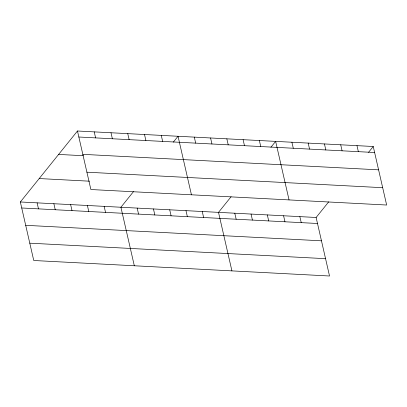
<?xml version="1.0" encoding="UTF-8"?>
<svg xmlns="http://www.w3.org/2000/svg" width="407" height="407" viewBox="0 0 407 407"><rect width="100%" height="100%" fill="white"/><g stroke="black" fill="none" stroke-linecap="round" stroke-linejoin="round"><path stroke-width="0.61" d="M328.693 201.862L316.127 217.475L329.528 276.002L33.756 260.5L20.35 201.974L77.472 130.998L373.244 146.5L386.65 205.026L90.873 189.525L77.472 130.998M133.481 191.631L120.915 207.244L134.32 265.771M173.321 142.124L178.032 136.269L191.438 194.795M231.084 196.744L218.518 212.362L231.924 270.889M270.93 147.237L275.641 141.382L289.046 199.908M368.533 152.355L373.244 146.5M78.846 137.011L374.623 152.513M82.814 154.339L378.591 169.841M58.618 154.421L83.45 155.723M86.905 172.192L382.682 187.698M39.199 178.551L89.484 181.186M20.35 201.974L316.127 217.475M21.729 207.987L317.501 223.489M25.697 225.315L321.469 240.817M29.787 243.172L325.559 258.674M356.98 145.645L358.353 151.658M340.71 144.795L342.089 150.809M324.445 143.941L325.819 149.954M308.175 143.086L309.554 149.099M291.905 142.236L293.284 148.25M299.857 216.626L301.236 222.634M283.587 215.771L284.966 221.784M259.371 140.532L260.75 146.545M267.323 214.916L268.701 220.93M243.106 139.677L244.48 145.691M251.053 214.067L252.432 220.08M226.836 138.828L228.215 144.836M234.788 213.212L236.162 219.225M210.572 137.973L211.945 143.986M194.302 137.118L195.681 143.132M202.254 211.508L203.627 217.521M185.984 210.653L187.362 216.666M161.274 135.389L162.652 141.402M169.719 209.803L171.093 215.817M144.51 134.508L145.889 140.522M153.449 208.949L154.828 214.962M127.752 133.633L129.131 139.647M137.179 208.099L138.558 214.113M110.994 132.753L112.368 138.767M94.231 131.873L95.609 137.887M104.151 206.364L105.53 212.378M87.393 205.489L88.772 211.503M70.63 204.609L72.008 210.623M53.872 203.729L55.25 209.742M37.108 202.854L38.487 208.867"/></g></svg>
